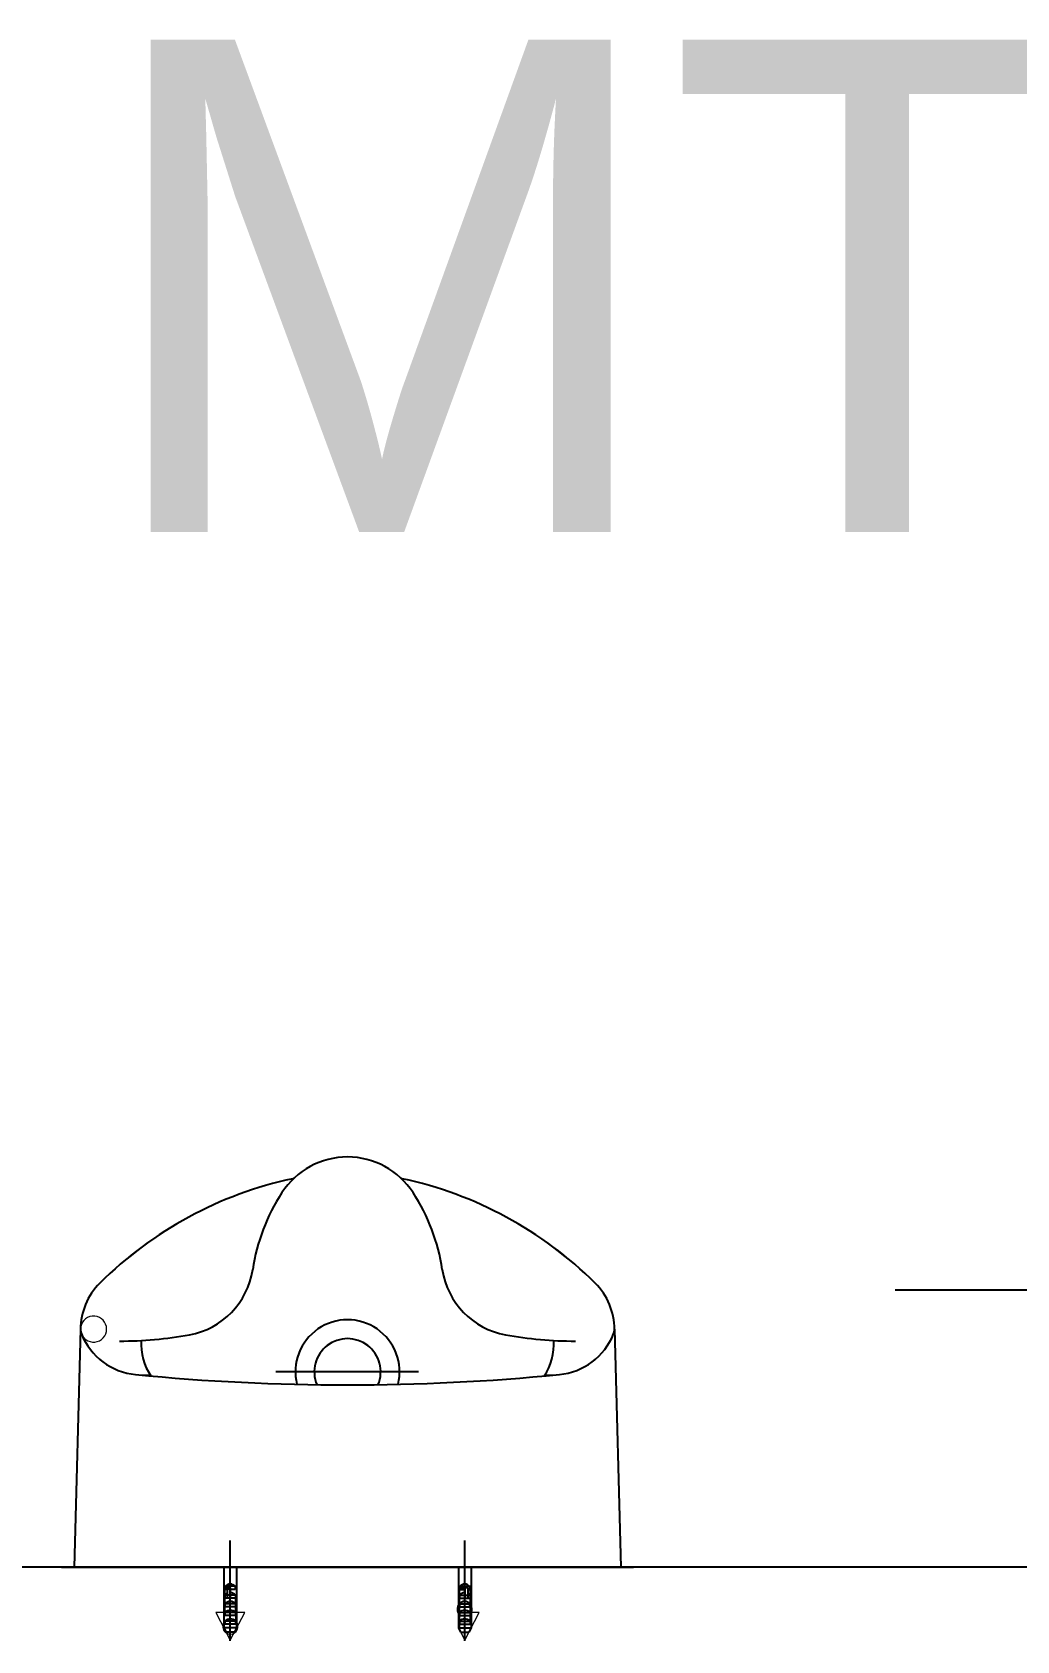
# Model space of a CAD drawing. Header units: millimetres. Extents: x 2148 to 2681, y 758 to 986.
# Drawn here: x 2190.95 to 2191.454, y 881.193 to 882.017 of the extents above; entities that cross this region are included whole.
import ezdxf

# ---------------------------------------------------------------- set-up
doc = ezdxf.new("R2010")
doc.units = ezdxf.units.MM
doc.linetypes.add('CENTER2', pattern=[28.575, 19.05, -3.175, 3.175, -3.175])
for name, color, linetype in [('0.1', 193, 'Continuous'), ('0.4', 121, 'Continuous'), ('contrucion line05', 86, 'Continuous'), ('ELAYOUT', 4, 'Continuous'), ('S_GRID LINES', 252, 'Continuous'), ('TEXT', 6, 'Continuous')]:
    doc.layers.add(name, color=color, linetype=linetype)
doc.styles.add('SWISS', font='swissl.ttf')

msp = doc.modelspace()

# ---------------------------------------------------------------- linework, layer by layer
at = {"layer": '0.1'}
for p, q in [((2190.9749163, 881.3525684, 0), (2190.9716483, 881.2306534, 0)), ((2190.9749163, 881.3525684, 0), (2190.9716483, 881.2306534, 0)), ((2191.2482476, 881.3525684, 0), (2191.2515157, 881.2306534, 0)), ((2191.2482476, 881.3525684, 0), (2191.2515157, 881.2306534, 0)), ((2191.1479078, 881.3306532, 0), (2191.0749758, 881.3306532, 0)), ((2191.1479078, 881.3306532, 0), (2191.0749758, 881.3306532, 0)), ((2190.9651655, 881.2306534, 0), (2191.2579984, 881.2306534, 0)), ((2190.9651655, 881.2306534, 0), (2191.2579984, 881.2306534, 0)), ((2191.2515157, 881.2306534, 0), (2190.9716483, 881.2306534, 0)), ((2191.2515157, 881.2306534, 0), (2190.9716483, 881.2306534, 0))]:
    msp.add_line(p, q, dxfattribs=at)
for centre, radius, start, end in [((2191.111582, 881.400653, 0.0000018), 0.0399999, 32.9579081, 147.0420919), ((2191.111582, 881.400653, 0.0000018), 0.0399999, 32.9579081, 147.0420919), ((2191.1256053, 881.2340192, 0.0000018), 0.1999995, 102.1429334, 134.7601461), ((2191.1256053, 881.2340192, 0.0000018), 0.1999995, 102.1429334, 134.7601461), ((2191.111582, 881.2991941, 0.0000018), 0.133333, 101.9264656, 102.1429334), ((2191.111582, 881.2991941, 0.0000018), 0.133333, 101.9264656, 102.1429334), ((2191.111582, 881.2991941, 0.0000018), 0.133333, 77.8570666, 78.0735344), ((2191.111582, 881.2991941, 0.0000018), 0.133333, 77.8570666, 78.0735344), ((2191.0975586, 881.2340192, 0.0000018), 0.1999995, 45.2398539, 77.8570666), ((2191.0975586, 881.2340192, 0.0000018), 0.1999995, 45.2398539, 77.8570666), ((2191.1619261, 881.3680117, 0.0000018), 0.0999997, 147.0420919, 171.3901036), ((2191.1619261, 881.3680117, 0.0000018), 0.0999997, 147.0420919, 171.3901036), ((2191.0612379, 881.3680117, 0.0000018), 0.0999997, 8.6098964, 32.9579081), ((2191.0612379, 881.3680117, 0.0000018), 0.0999997, 8.6098964, 32.9579081), ((2191.0235041, 881.3889705, 0.0000018), 0.0399999, 280.292817, 351.3901036), ((2191.0235041, 881.3889705, 0.0000018), 0.0399999, 280.292817, 351.3901036), ((2191.1996598, 881.3889705, 0.0000018), 0.0399999, 188.6098964, 259.707183), ((2191.1996598, 881.3889705, 0.0000018), 0.0399999, 188.6098964, 259.707183), ((2191.0082489, 881.3523624, 0.0000018), 0.0333332, 134.7601461, 180), ((2191.0082489, 881.3523624, 0.0000018), 0.0333332, 134.7601461, 180), ((2191.214915, 881.3523624, 0.0000018), 0.0333332, 0, 45.2398539), ((2191.214915, 881.3523624, 0.0000018), 0.0333332, 0, 45.2398539), ((2191.111582, 881.3306532, 0.0000018), 0.0266666, 346.1859408, 193.8140592), ((2191.111582, 881.3306532, 0.0000018), 0.0266666, 346.1859408, 193.8140592), ((2190.9815828, 881.3525272, 0.0000018), 0.0066666, 179.6458022, 201.7947487), ((2190.9815828, 881.3525272, 0.0000018), 0.0066666, 179.6458022, 201.7947487), ((2191.0063433, 881.3624281, 0.0000018), 0.0333332, 201.7947487, 264.4420804), ((2191.0063433, 881.3624281, 0.0000018), 0.0333332, 201.7947487, 264.4420804), ((2190.9949156, 881.5463953, 0.0000018), 0.1999995, 270, 280.292817), ((2190.9949156, 881.5463953, 0.0000018), 0.1999995, 270, 280.292817), ((2191.0359751, 881.3449253, 0.0000018), 0.0299999, 176.5994621, 213.1383205), ((2191.0359751, 881.3449253, 0.0000018), 0.0299999, 176.5994621, 213.1383205), ((2191.111582, 881.3306532, 0.0000018), 0.017, 337.3130539, 202.6869461), ((2191.111582, 881.3306532, 0.0000018), 0.017, 337.3130539, 202.6869461), ((2191.2282483, 881.5463953, 0.0000018), 0.1999995, 259.707183, 270), ((2191.2282483, 881.5463953, 0.0000018), 0.1999995, 259.707183, 270), ((2191.1871888, 881.3449253, 0.0000018), 0.0299999, 326.8616795, 3.4005379), ((2191.1871888, 881.3449253, 0.0000018), 0.0299999, 326.8616795, 3.4005379), ((2191.2168207, 881.3624281, 0.0000018), 0.0333332, 275.5579196, 338.2052513), ((2191.2168207, 881.3624281, 0.0000018), 0.0333332, 275.5579196, 338.2052513), ((2191.2415811, 881.3525272, 0.0000018), 0.0066666, 338.2052513, 0.3541978), ((2191.2415811, 881.3525272, 0.0000018), 0.0066666, 338.2052513, 0.3541978), ((2191.111582, 882.4439134, 0.0000018), 1.1199269, 264.4420804, 275.5579196), ((2191.111582, 882.4439134, 0.0000018), 1.1199269, 264.4420804, 275.5579196)]:
    msp.add_arc(centre, radius, start, end, dxfattribs=at)
at = {"layer": '0.4', "color": 193, "lineweight": 0, "ltscale": 0.5}
for p, q in [((2190.9749163, 881.3525684, 0), (2190.9716483, 881.2306534, 0)), ((2190.9749163, 881.3525684, 0), (2190.9716483, 881.2306534, 0)), ((2191.2515157, 881.2306534, 0), (2191.2482476, 881.3525684, 0)), ((2191.2515157, 881.2306534, 0), (2191.2482476, 881.3525684, 0)), ((2191.094582, 881.3306532, 0), (2191.1285819, 881.3306532, 0)), ((2191.094582, 881.3306532, 0), (2191.1285819, 881.3306532, 0)), ((2190.9716483, 881.2306534, 0), (2191.0548228, 881.2306534, 0)), ((2190.9716483, 881.2306534, 0), (2191.0548228, 881.2306534, 0)), ((2191.0548228, 881.2306534, 0), (2191.1715818, 881.2306534, 0)), ((2191.0548228, 881.2306534, 0), (2191.1715818, 881.2306534, 0)), ((2191.1748225, 881.2306534, 0), (2191.2515157, 881.2306534, 0)), ((2191.1748225, 881.2306534, 0), (2191.2515157, 881.2306534, 0))]:
    msp.add_line(p, q, dxfattribs=at)
at = {"layer": '0.4', "color": 86, "lineweight": 0, "ltscale": 0.5}
for p, q in [((2191.0548228, 881.2306534, 0), (2191.0548228, 881.2208387, 0)), ((2191.0548228, 881.202452, 0), (2191.0548228, 881.2306534, 0)), ((2191.0548228, 881.2306534, 0), (2191.0548228, 881.2208387, 0)), ((2191.0548228, 881.202452, 0), (2191.0548228, 881.2306534, 0)), ((2191.1715818, 881.2306534, 0), (2191.1715818, 881.2130609, 0)), ((2191.1715818, 881.2306534, 0), (2191.1715818, 881.2130609, 0)), ((2191.1748225, 881.2113409, 0), (2191.1748225, 881.2306534, 0)), ((2191.1748225, 881.2113409, 0), (2191.1748225, 881.2306534, 0)), ((2191.0482662, 881.219172, 0), (2191.0483414, 881.219172, 0)), ((2191.0482662, 881.219172, 0), (2191.0483414, 881.219172, 0)), ((2191.0483414, 881.219172, 0), (2191.0483414, 881.2176644, 0)), ((2191.0483414, 881.219172, 0), (2191.0483414, 881.2176644, 0)), ((2191.0540821, 881.219172, 0), (2191.0488506, 881.219172, 0)), ((2191.0488506, 881.219172, 0), (2191.0488506, 881.2058387, 0)), ((2191.0540821, 881.219172, 0), (2191.0488506, 881.219172, 0)), ((2191.0488506, 881.219172, 0), (2191.0488506, 881.2058387, 0)), ((2191.050008, 881.2208387, 0), (2191.0490821, 881.2208387, 0)), ((2191.0490821, 881.2200998, 0), (2191.0490821, 881.2208387, 0)), ((2191.0490821, 881.2208387, 0), (2191.050008, 881.2208387, 0)), ((2191.050008, 881.2208387, 0), (2191.0490821, 881.2208387, 0)), ((2191.0490821, 881.2200998, 0), (2191.0490821, 881.2208387, 0)), ((2191.0490821, 881.2208387, 0), (2191.050008, 881.2208387, 0)), ((2191.0515821, 881.2200998, 0), (2191.0490821, 881.2200998, 0)), ((2191.0515821, 881.2200998, 0), (2191.0490821, 881.2200998, 0)), ((2191.050008, 881.2215593, 0), (2191.050008, 881.2208387, 0)), ((2191.050008, 881.2215593, 0), (2191.050008, 881.2208387, 0)), ((2191.050008, 881.2208387, 0), (2191.050008, 881.2200998, 0)), ((2191.050008, 881.2208387, 0), (2191.050008, 881.2200998, 0)), ((2191.050008, 881.2200998, 0), (2191.0515821, 881.2200998, 0)), ((2191.050008, 881.2200998, 0), (2191.0515821, 881.2200998, 0)), ((2191.0515821, 881.2200998, 0), (2191.0515821, 881.219172, 0)), ((2191.0515821, 881.219172, 0), (2191.0515821, 881.2200998, 0)), ((2191.0515821, 881.2200998, 0), (2191.0515821, 881.219172, 0)), ((2191.0515821, 881.219172, 0), (2191.0515821, 881.2200998, 0)), ((2191.0543136, 881.2163942, 0), (2191.0515821, 881.2163942, 0)), ((2191.0515821, 881.2163942, 0), (2191.0515821, 881.2075054, 0)), ((2191.0543136, 881.2163942, 0), (2191.0515821, 881.2163942, 0)), ((2191.0515821, 881.2163942, 0), (2191.0515821, 881.2075054, 0)), ((2191.0548228, 881.2208387, 0), (2191.0540821, 881.2208387, 0)), ((2191.0540821, 881.2208387, 0), (2191.0540821, 881.219172, 0)), ((2191.0548228, 881.2208387, 0), (2191.0540821, 881.2208387, 0)), ((2191.0540821, 881.2208387, 0), (2191.0540821, 881.219172, 0)), ((2191.0543136, 881.2075054, 0), (2191.0543136, 881.2163942, 0)), ((2191.0543136, 881.2075054, 0), (2191.0543136, 881.2163942, 0)), ((2191.1682659, 881.219172, 0), (2191.1683411, 881.219172, 0)), ((2191.1682659, 881.219172, 0), (2191.1683411, 881.219172, 0)), ((2191.1683411, 881.219172, 0), (2191.1683411, 881.2176644, 0)), ((2191.1683411, 881.219172, 0), (2191.1683411, 881.2176644, 0)), ((2191.1743133, 881.2208387, 0), (2191.1688503, 881.2208387, 0)), ((2191.1688503, 881.2208387, 0), (2191.1688503, 881.2013943, 0)), ((2191.1743133, 881.2208387, 0), (2191.1688503, 881.2208387, 0)), ((2191.1688503, 881.2208387, 0), (2191.1688503, 881.2013943, 0)), ((2191.1688503, 881.2147276, 0), (2191.1688503, 881.2200998, 0)), ((2191.1688503, 881.2200998, 0), (2191.1715818, 881.2200998, 0)), ((2191.1688503, 881.2147276, 0), (2191.1688503, 881.2200998, 0)), ((2191.1688503, 881.2200998, 0), (2191.1715818, 881.2200998, 0)), ((2191.1715818, 881.2163942, 0), (2191.1688503, 881.2163942, 0)), ((2191.1715818, 881.2163942, 0), (2191.1688503, 881.2163942, 0)), ((2191.1715818, 881.2147276, 0), (2191.1688503, 881.2147276, 0)), ((2191.1715818, 881.2147276, 0), (2191.1688503, 881.2147276, 0)), ((2191.1715818, 881.2208387, 0), (2191.1690818, 881.2208387, 0)), ((2191.1715818, 881.2208387, 0), (2191.1690818, 881.2208387, 0)), ((2191.1690818, 881.219172, 0), (2191.1715818, 881.219172, 0)), ((2191.1690818, 881.2166026, 0), (2191.1690818, 881.219172, 0)), ((2191.1690818, 881.219172, 0), (2191.1715818, 881.219172, 0)), ((2191.1690818, 881.2166026, 0), (2191.1690818, 881.219172, 0)), ((2191.1715818, 881.2219498, 0), (2191.1715818, 881.2208387, 0)), ((2191.1715818, 881.2219498, 0), (2191.1715818, 881.2208387, 0)), ((2191.1715818, 881.2200998, 0), (2191.1715818, 881.2147276, 0)), ((2191.1715818, 881.2200998, 0), (2191.1715818, 881.2147276, 0)), ((2191.1715818, 881.219172, 0), (2191.1715818, 881.2175053, 0)), ((2191.1715818, 881.219172, 0), (2191.1715818, 881.2175053, 0)), ((2191.1715818, 881.2175053, 0), (2191.1715818, 881.2163942, 0)), ((2191.1715818, 881.2175053, 0), (2191.1715818, 881.2163942, 0)), ((2191.1743133, 881.2119498, 0), (2191.1743133, 881.2208387, 0)), ((2191.1743133, 881.2119498, 0), (2191.1743133, 881.2208387, 0)), ((2191.0515821, 881.2075054, 0), (2191.044194, 881.2075054, 0)), ((2191.044194, 881.2075054, 0), (2191.0515821, 881.1933202, 0)), ((2191.0515821, 881.2075054, 0), (2191.044194, 881.2075054, 0)), ((2191.044194, 881.2075054, 0), (2191.0515821, 881.1933202, 0)), ((2191.0480306, 881.2119498, 0), (2191.0488506, 881.2119498, 0)), ((2191.0480306, 881.2119498, 0), (2191.0488506, 881.2119498, 0)), ((2191.0488506, 881.2119498, 0), (2191.0488506, 881.2107905, 0)), ((2191.0488506, 881.2119498, 0), (2191.0488506, 881.2107905, 0)), ((2191.0488506, 881.2119498, 0), (2191.0488506, 881.2107905, 0)), ((2191.0488506, 881.2119498, 0), (2191.0488506, 881.2107905, 0)), ((2191.0488506, 881.2058387, 0), (2191.0543136, 881.2058387, 0)), ((2191.0488506, 881.2058387, 0), (2191.0543136, 881.2058387, 0)), ((2191.0515821, 881.1933202, 0), (2191.0589702, 881.2075054, 0)), ((2191.0515821, 881.1933202, 0), (2191.0589702, 881.2075054, 0)), ((2191.0589702, 881.2075054, 0), (2191.0543136, 881.2075054, 0)), ((2191.0589702, 881.2075054, 0), (2191.0543136, 881.2075054, 0)), ((2191.0543136, 881.2058387, 0), (2191.0543136, 881.2030609, 0)), ((2191.0543136, 881.2058387, 0), (2191.0543136, 881.2030609, 0)), ((2191.1688503, 881.206346, 0), (2191.1688503, 881.1995424, 0)), ((2191.1688503, 881.206346, 0), (2191.1688503, 881.1995424, 0)), ((2191.1715818, 881.1933202, 0), (2191.1789699, 881.2075054, 0)), ((2191.1715818, 881.1933202, 0), (2191.1789699, 881.2075054, 0)), ((2191.1740818, 881.2102831, 0), (2191.1740818, 881.2119498, 0)), ((2191.1740818, 881.2119498, 0), (2191.1743133, 881.2119498, 0)), ((2191.1740818, 881.2102831, 0), (2191.1740818, 881.2119498, 0)), ((2191.1740818, 881.2119498, 0), (2191.1743133, 881.2119498, 0)), ((2191.1743133, 881.2102831, 0), (2191.1740818, 881.2102831, 0)), ((2191.1743133, 881.2102831, 0), (2191.1740818, 881.2102831, 0)), ((2191.1743133, 881.2013943, 0), (2191.1743133, 881.2119498, 0)), ((2191.1743133, 881.2119498, 0), (2191.1743133, 881.2102831, 0)), ((2191.1743133, 881.2013943, 0), (2191.1743133, 881.2119498, 0)), ((2191.1743133, 881.2119498, 0), (2191.1743133, 881.2102831, 0)), ((2191.1789699, 881.2075054, 0), (2191.1751334, 881.2075054, 0)), ((2191.1789699, 881.2075054, 0), (2191.1751334, 881.2075054, 0)), ((2191.0488506, 881.2030609, 0), (2191.0515821, 881.2030609, 0)), ((2191.0488506, 881.2019016, 0), (2191.0488506, 881.2030609, 0)), ((2191.0488506, 881.2030609, 0), (2191.0515821, 881.2030609, 0)), ((2191.0488506, 881.2019016, 0), (2191.0488506, 881.2030609, 0)), ((2191.0515821, 881.2013943, 0), (2191.0494939, 881.2013943, 0)), ((2191.0515821, 881.2013943, 0), (2191.0494939, 881.2013943, 0)), ((2191.0515821, 881.2030609, 0), (2191.0515821, 881.2013943, 0)), ((2191.0515821, 881.2030609, 0), (2191.0515821, 881.2013943, 0)), ((2191.1688503, 881.1995424, 0), (2191.1683411, 881.1995424, 0)), ((2191.1683411, 881.1995424, 0), (2191.1715818, 881.1933202, 0)), ((2191.1688503, 881.1995424, 0), (2191.1683411, 881.1995424, 0)), ((2191.1683411, 881.1995424, 0), (2191.1715818, 881.1933202, 0)), ((2191.1688503, 881.2030609, 0), (2191.1688503, 881.2019016, 0)), ((2191.1688503, 881.2030609, 0), (2191.1688503, 881.2019016, 0)), ((2191.1688503, 881.2013943, 0), (2191.1743133, 881.2013943, 0)), ((2191.1688503, 881.2013943, 0), (2191.1743133, 881.2013943, 0))]:
    msp.add_line(p, q, dxfattribs=at)
at = {"layer": '0.4', "color": 193, "lineweight": 0, "ltscale": 0.5}
for centre, radius, start, end in [((2191.111582, 881.400653, 0.0000018), 0.0399999, 46.4614206, 133.5385794), ((2191.111582, 881.400653, 0.0000018), 0.0399999, 46.4614206, 133.5385794), ((2191.1256053, 881.2340192, 0.0000018), 0.1999995, 101.9984735, 134.7601461), ((2191.1256053, 881.2340192, 0.0000018), 0.1999995, 101.9984735, 134.7601461), ((2191.0975586, 881.2340192, 0.0000018), 0.1999995, 45.2398539, 78.0015265), ((2191.0975586, 881.2340192, 0.0000018), 0.1999995, 45.2398539, 78.0015265), ((2191.0082489, 881.3523624, 0.0000018), 0.0333332, 134.7601461, 179.6458022), ((2191.0082489, 881.3523624, 0.0000018), 0.0333332, 134.7601461, 179.6458022), ((2191.214915, 881.3523624, 0.0000018), 0.0333332, 0.3541978, 45.2398539), ((2191.214915, 881.3523624, 0.0000018), 0.0333332, 0.3541978, 45.2398539), ((2190.9815828, 881.3525272, 0.0000018), 0.0066666, 201.7947487, 180), ((2190.9815828, 881.3525272, 0.0000018), 0.0066666, 201.7947487, 180), ((2191.111582, 881.3306532, 0.0000018), 0.0266666, 346.1859408, 193.8140592), ((2191.111582, 881.3306532, 0.0000018), 0.0266666, 346.1859408, 193.8140592), ((2190.9815828, 881.3525272, 0.0000018), 0.0066666, 180, 201.7947487), ((2190.9815828, 881.3525272, 0.0000018), 0.0066666, 180, 201.7947487), ((2191.0063433, 881.3624281, 0.0000018), 0.0333332, 201.7947487, 276.8931763), ((2191.0063433, 881.3624281, 0.0000018), 0.0333332, 201.7947487, 264.4420804), ((2191.0063433, 881.3624281, 0.0000018), 0.0333332, 201.7947487, 276.8931763), ((2191.0063433, 881.3624281, 0.0000018), 0.0333332, 201.7947487, 264.4420804), ((2191.111582, 881.3306532, 0.0000018), 0.017, 0, 180), ((2191.111582, 881.3306532, 0.0000018), 0.017, 0, 180), ((2191.2168207, 881.3624281, 0.0000018), 0.0333332, 263.1068237, 338.2052513), ((2191.2168207, 881.3624281, 0.0000018), 0.0333332, 263.1068237, 338.2052513), ((2191.2168207, 881.3624281, 0.0000018), 0.0333332, 275.5579196, 338.2052513), ((2191.2168207, 881.3624281, 0.0000018), 0.0333332, 275.5579196, 338.2052513), ((2191.2415811, 881.3525272, 0.0000018), 0.0066666, 338.2052513, 0.3541978), ((2191.2415811, 881.3525272, 0.0000018), 0.0066666, 338.2052513, 0.3541978), ((2191.2415811, 881.3525272, 0.0000018), 0.0066666, 338.2052513, 0.3541978), ((2191.2415811, 881.3525272, 0.0000018), 0.0066666, 338.2052513, 0.3541978), ((2191.111582, 882.4439134, 0.0000018), 1.1199269, 264.4420804, 275.5579196), ((2191.111582, 882.4439134, 0.0000018), 1.1199269, 264.4420804, 275.5579196), ((2191.0359751, 881.3449253, 0.0000018), 0.0299999, 211.3089606, 213.1383205), ((2191.0359751, 881.3449253, 0.0000018), 0.0299999, 211.3089606, 213.1383205), ((2191.1871888, 881.3449253, 0.0000018), 0.0299999, 326.8616795, 328.6910394), ((2191.1871888, 881.3449253, 0.0000018), 0.0299999, 326.8616795, 328.6910394), ((2191.111582, 882.4439134, 0.0000018), 1.1199269, 264.8397862, 268.6750716), ((2191.111582, 882.4439134, 0.0000018), 1.1199269, 264.8397862, 268.6750716), ((2191.111582, 882.4439134, 0.0000018), 1.1199269, 271.3249284, 275.1602138), ((2191.111582, 882.4439134, 0.0000018), 1.1199269, 271.3249284, 275.1602138)]:
    msp.add_arc(centre, radius, start, end, dxfattribs=at)
at = {"layer": '0.4', "color": 86, "lineweight": 0, "ltscale": 0.5}
for centre, radius, start, end in [((2191.0515821, 881.2185817, 0.0000018), 0.003368, 169.9063431, 195.8039305), ((2191.0515821, 881.2185817, 0.0000018), 0.003368, 169.9063431, 195.8039305), ((2191.0515821, 881.2185817, 0.0000018), 0.003368, 117.8626725, 137.9249779), ((2191.0515821, 881.2185817, 0.0000018), 0.003368, 117.8626725, 137.9249779), ((2191.1715818, 881.2185817, 0.0000018), 0.003368, 169.9063431, 195.8039305), ((2191.1715818, 881.2185817, 0.0000018), 0.003368, 169.9063431, 195.8039305), ((2191.1715818, 881.2135923, 0.0000018), 0.003913, 90, 134.2709838), ((2191.1715818, 881.2135923, 0.0000018), 0.003913, 90, 134.2709838), ((2191.1715818, 881.2185817, 0.0000018), 0.003368, 90, 137.9249779), ((2191.1715818, 881.2185817, 0.0000018), 0.003368, 90, 137.9249779), ((2191.1715818, 881.2135923, 0.0000018), 0.003913, 90, 129.7095265), ((2191.1715818, 881.2135923, 0.0000018), 0.003913, 90, 129.7095265), ((2191.0515821, 881.2135923, 0.0000018), 0.003913, 204.8199603, 225.7290162), ((2191.0515821, 881.2135923, 0.0000018), 0.003913, 204.8199603, 225.7290162), ((2191.0515821, 881.2091479, 0.0000018), 0.003913, 134.2709838, 145.3955746), ((2191.0515821, 881.2091479, 0.0000018), 0.003913, 134.2709838, 145.3955746), ((2191.0515821, 881.2135923, 0.0000018), 0.003913, 214.6044254, 225.7290162), ((2191.0515821, 881.2135923, 0.0000018), 0.003913, 214.6044254, 225.7290162), ((2191.1715818, 881.2091479, 0.0000018), 0.003913, 90, 225.7290162), ((2191.1715818, 881.2091479, 0.0000018), 0.003913, 90, 225.7290162), ((2191.1715818, 881.2091479, 0.0000018), 0.003913, 335.1800397, 34.0859104), ((2191.1715818, 881.2091479, 0.0000018), 0.003913, 335.1800397, 34.0859104), ((2191.0515821, 881.200259, 0.0000018), 0.003913, 45.7290162, 34.0859104), ((2191.0515821, 881.200259, 0.0000018), 0.003913, 45.7290162, 34.0859104), ((2191.0515821, 881.2047035, 0.0000018), 0.003913, 225.7290162, 237.7468831), ((2191.0515821, 881.2047035, 0.0000018), 0.003913, 225.7290162, 237.7468831), ((2191.1715818, 881.200259, 0.0000018), 0.003913, 134.2709838, 145.3955746), ((2191.1715818, 881.200259, 0.0000018), 0.003913, 134.2709838, 145.3955746), ((2191.1715818, 881.2047035, 0.0000018), 0.003913, 214.6044254, 225.7290162), ((2191.1715818, 881.2047035, 0.0000018), 0.003913, 214.6044254, 225.7290162)]:
    msp.add_arc(centre, radius, start, end, dxfattribs=at)
at = {"layer": 'contrucion line05', "ltscale": 0.5}
for p, q in [((2191.0515821, 881.1929383, 0), (2191.0515821, 881.2442379, 0)), ((2191.0515821, 881.1929383, 0), (2191.0515821, 881.2442379, 0)), ((2191.0515821, 881.1929383, 0), (2191.0515821, 881.2442379, 0)), ((2191.0515821, 881.1929383, 0), (2191.0515821, 881.2442379, 0)), ((2191.1715818, 881.2160909, 0), (2191.1715818, 881.2442379, 0)), ((2191.1715818, 881.1929383, 0), (2191.1715818, 881.2442379, 0)), ((2191.1715818, 881.1929383, 0), (2191.1715818, 881.2442379, 0)), ((2191.1715818, 881.2160909, 0), (2191.1715818, 881.2442379, 0)), ((2191.1715818, 881.1929383, 0), (2191.1715818, 881.2442379, 0)), ((2191.1715818, 881.1929383, 0), (2191.1715818, 881.2442379, 0)), ((2191.0483414, 881.2306534, 0), (2191.0483414, 881.1995424, 0)), ((2191.0483414, 881.2306534, 0), (2191.0483414, 881.1995424, 0)), ((2191.0548228, 881.2306534, 0), (2191.0548228, 881.1995424, 0)), ((2191.0548228, 881.2306534, 0), (2191.0548228, 881.1995424, 0)), ((2191.1683411, 881.2306534, 0), (2191.1683411, 881.1995424, 0)), ((2191.1683411, 881.2306534, 0), (2191.1683411, 881.1995424, 0)), ((2191.1748225, 881.2306534, 0), (2191.1748225, 881.1995424, 0)), ((2191.1748225, 881.2306534, 0), (2191.1748225, 881.1995424, 0)), ((2191.0543136, 881.2163942, 0), (2191.0488506, 881.2163942, 0)), ((2191.0488506, 881.2163942, 0), (2191.0488506, 881.2147276, 0)), ((2191.0543136, 881.2163942, 0), (2191.0488506, 881.2163942, 0)), ((2191.0488506, 881.2163942, 0), (2191.0488506, 881.2147276, 0)), ((2191.0543136, 881.2147276, 0), (2191.0488506, 881.2147276, 0)), ((2191.0543136, 881.2147276, 0), (2191.0488506, 881.2147276, 0)), ((2191.0515821, 881.2208387, 0), (2191.0490821, 881.2208387, 0)), ((2191.0490821, 881.2208387, 0), (2191.0490821, 881.219172, 0)), ((2191.0515821, 881.2208387, 0), (2191.0490821, 881.2208387, 0)), ((2191.0490821, 881.2208387, 0), (2191.0490821, 881.219172, 0)), ((2191.050008, 881.219172, 0), (2191.0490821, 881.219172, 0)), ((2191.050008, 881.219172, 0), (2191.0490821, 881.219172, 0)), ((2191.050008, 881.2200998, 0), (2191.0515821, 881.2200998, 0)), ((2191.050008, 881.2200998, 0), (2191.050008, 881.2147276, 0)), ((2191.050008, 881.2200998, 0), (2191.0515821, 881.2200998, 0)), ((2191.050008, 881.2200998, 0), (2191.050008, 881.2147276, 0)), ((2191.0540821, 881.2208387, 0), (2191.0515821, 881.2208387, 0)), ((2191.0540821, 881.2208387, 0), (2191.0515821, 881.2208387, 0)), ((2191.0515821, 881.2200998, 0), (2191.0515821, 881.2147276, 0)), ((2191.0515821, 881.2200998, 0), (2191.0515821, 881.2147276, 0)), ((2191.0515821, 881.2200998, 0), (2191.0515821, 881.2147276, 0)), ((2191.0515821, 881.2200998, 0), (2191.0515821, 881.2147276, 0)), ((2191.0540821, 881.219172, 0), (2191.0515821, 881.219172, 0)), ((2191.0540821, 881.219172, 0), (2191.0515821, 881.219172, 0)), ((2191.0540821, 881.2208387, 0), (2191.0540821, 881.219172, 0)), ((2191.0540821, 881.2208387, 0), (2191.0540821, 881.219172, 0)), ((2191.0543136, 881.2163942, 0), (2191.0543136, 881.2147276, 0)), ((2191.0543136, 881.2163942, 0), (2191.0543136, 881.2147276, 0)), ((2191.1688503, 881.2163942, 0), (2191.1688503, 881.2147276, 0)), ((2191.1688503, 881.2163942, 0), (2191.1743133, 881.2163942, 0)), ((2191.1688503, 881.2163942, 0), (2191.1688503, 881.2147276, 0)), ((2191.1688503, 881.2163942, 0), (2191.1743133, 881.2163942, 0)), ((2191.1688503, 881.2147276, 0), (2191.1743133, 881.2147276, 0)), ((2191.1688503, 881.2147276, 0), (2191.1743133, 881.2147276, 0)), ((2191.1690818, 881.2208387, 0), (2191.1690818, 881.219172, 0)), ((2191.1690818, 881.2208387, 0), (2191.1715818, 881.2208387, 0)), ((2191.1690818, 881.2208387, 0), (2191.1690818, 881.219172, 0)), ((2191.1690818, 881.2208387, 0), (2191.1715818, 881.2208387, 0)), ((2191.1690818, 881.219172, 0), (2191.1715818, 881.219172, 0)), ((2191.1690818, 881.219172, 0), (2191.1715818, 881.219172, 0)), ((2191.1715818, 881.2208387, 0), (2191.1740818, 881.2208387, 0)), ((2191.1715818, 881.2208387, 0), (2191.1740818, 881.2208387, 0)), ((2191.1715818, 881.2200998, 0), (2191.1715818, 881.2147276, 0)), ((2191.1715818, 881.2200998, 0), (2191.1715818, 881.2147276, 0)), ((2191.1731559, 881.2200998, 0), (2191.1715818, 881.2200998, 0)), ((2191.1715818, 881.2200998, 0), (2191.1715818, 881.2147276, 0)), ((2191.1715818, 881.2200998, 0), (2191.1715818, 881.2147276, 0)), ((2191.1731559, 881.2200998, 0), (2191.1715818, 881.2200998, 0)), ((2191.1731559, 881.2200998, 0), (2191.1731559, 881.2147276, 0)), ((2191.1731559, 881.2200998, 0), (2191.1731559, 881.2147276, 0)), ((2191.1731559, 881.219172, 0), (2191.1740818, 881.219172, 0)), ((2191.1731559, 881.219172, 0), (2191.1740818, 881.219172, 0)), ((2191.1740818, 881.2208387, 0), (2191.1740818, 881.219172, 0)), ((2191.1740818, 881.2208387, 0), (2191.1740818, 881.219172, 0)), ((2191.1743133, 881.2163942, 0), (2191.1743133, 881.2147276, 0)), ((2191.1743133, 881.2163942, 0), (2191.1743133, 881.2147276, 0)), ((2191.0488506, 881.2119498, 0), (2191.0488506, 881.2102831, 0)), ((2191.0543136, 881.2119498, 0), (2191.0488506, 881.2119498, 0)), ((2191.0488506, 881.2119498, 0), (2191.0488506, 881.2102831, 0)), ((2191.0543136, 881.2119498, 0), (2191.0488506, 881.2119498, 0)), ((2191.0543136, 881.2102831, 0), (2191.0488506, 881.2102831, 0)), ((2191.0543136, 881.2102831, 0), (2191.0488506, 881.2102831, 0)), ((2191.0488506, 881.2075054, 0), (2191.0488506, 881.2058387, 0)), ((2191.0543136, 881.2075054, 0), (2191.0488506, 881.2075054, 0)), ((2191.0488506, 881.2075054, 0), (2191.0488506, 881.2058387, 0)), ((2191.0543136, 881.2075054, 0), (2191.0488506, 881.2075054, 0)), ((2191.0543136, 881.2058387, 0), (2191.0488506, 881.2058387, 0)), ((2191.0543136, 881.2058387, 0), (2191.0488506, 881.2058387, 0)), ((2191.0543136, 881.2119498, 0), (2191.0543136, 881.2102831, 0)), ((2191.0543136, 881.2119498, 0), (2191.0543136, 881.2102831, 0)), ((2191.0543136, 881.2075054, 0), (2191.0543136, 881.2058387, 0)), ((2191.0543136, 881.2075054, 0), (2191.0543136, 881.2058387, 0)), ((2191.1688503, 881.2119498, 0), (2191.1743133, 881.2119498, 0)), ((2191.1688503, 881.2119498, 0), (2191.1688503, 881.2102831, 0)), ((2191.1688503, 881.2119498, 0), (2191.1743133, 881.2119498, 0)), ((2191.1688503, 881.2119498, 0), (2191.1688503, 881.2102831, 0)), ((2191.1688503, 881.2102831, 0), (2191.1743133, 881.2102831, 0)), ((2191.1688503, 881.2102831, 0), (2191.1743133, 881.2102831, 0)), ((2191.1688503, 881.2075054, 0), (2191.1743133, 881.2075054, 0)), ((2191.1688503, 881.2075054, 0), (2191.1688503, 881.2058387, 0)), ((2191.1688503, 881.2075054, 0), (2191.1743133, 881.2075054, 0)), ((2191.1688503, 881.2075054, 0), (2191.1688503, 881.2058387, 0)), ((2191.1688503, 881.2058387, 0), (2191.1743133, 881.2058387, 0)), ((2191.1688503, 881.2058387, 0), (2191.1743133, 881.2058387, 0)), ((2191.1743133, 881.2119498, 0), (2191.1743133, 881.2102831, 0)), ((2191.1743133, 881.2119498, 0), (2191.1743133, 881.2102831, 0)), ((2191.1743133, 881.2075054, 0), (2191.1743133, 881.2058387, 0)), ((2191.1743133, 881.2075054, 0), (2191.1743133, 881.2058387, 0)), ((2191.0483414, 881.1995424, 0), (2191.0494988, 881.1973202, 0)), ((2191.0548228, 881.1995424, 0), (2191.0483414, 881.1995424, 0)), ((2191.0483414, 881.1995424, 0), (2191.0494988, 881.1973202, 0)), ((2191.0548228, 881.1995424, 0), (2191.0483414, 881.1995424, 0)), ((2191.0488506, 881.2030609, 0), (2191.0488506, 881.2013943, 0)), ((2191.0543136, 881.2030609, 0), (2191.0488506, 881.2030609, 0)), ((2191.0488506, 881.2030609, 0), (2191.0488506, 881.2013943, 0)), ((2191.0543136, 881.2030609, 0), (2191.0488506, 881.2030609, 0)), ((2191.0543136, 881.2013943, 0), (2191.0488506, 881.2013943, 0)), ((2191.0543136, 881.2013943, 0), (2191.0488506, 881.2013943, 0)), ((2191.0536654, 881.1973202, 0), (2191.0494988, 881.1973202, 0)), ((2191.0536654, 881.1973202, 0), (2191.0494988, 881.1973202, 0)), ((2191.0548228, 881.1995424, 0), (2191.0536654, 881.1973202, 0)), ((2191.0548228, 881.1995424, 0), (2191.0536654, 881.1973202, 0)), ((2191.0543136, 881.2030609, 0), (2191.0543136, 881.2013943, 0)), ((2191.0543136, 881.2030609, 0), (2191.0543136, 881.2013943, 0)), ((2191.1683411, 881.1995424, 0), (2191.1748225, 881.1995424, 0)), ((2191.1683411, 881.1995424, 0), (2191.1694985, 881.1973202, 0)), ((2191.1683411, 881.1995424, 0), (2191.1748225, 881.1995424, 0)), ((2191.1683411, 881.1995424, 0), (2191.1694985, 881.1973202, 0)), ((2191.1688503, 881.2030609, 0), (2191.1743133, 881.2030609, 0)), ((2191.1688503, 881.2030609, 0), (2191.1688503, 881.2013943, 0)), ((2191.1688503, 881.2030609, 0), (2191.1743133, 881.2030609, 0)), ((2191.1688503, 881.2030609, 0), (2191.1688503, 881.2013943, 0)), ((2191.1688503, 881.2013943, 0), (2191.1743133, 881.2013943, 0)), ((2191.1688503, 881.2013943, 0), (2191.1743133, 881.2013943, 0)), ((2191.1694985, 881.1973202, 0), (2191.1736651, 881.1973202, 0)), ((2191.1694985, 881.1973202, 0), (2191.1736651, 881.1973202, 0)), ((2191.1748225, 881.1995424, 0), (2191.1736651, 881.1973202, 0)), ((2191.1748225, 881.1995424, 0), (2191.1736651, 881.1973202, 0)), ((2191.1743133, 881.2030609, 0), (2191.1743133, 881.2013943, 0)), ((2191.1743133, 881.2030609, 0), (2191.1743133, 881.2013943, 0))]:
    msp.add_line(p, q, dxfattribs=at)
for centre, radius, start, end in [((2191.0515821, 881.2135923, 0.0000018), 0.003913, 113.7200192, 134.2709838), ((2191.0515821, 881.2135923, 0.0000018), 0.003913, 113.7200192, 134.2709838), ((2191.0515821, 881.2185817, 0.0000018), 0.003368, 90, 137.9249779), ((2191.0515821, 881.2185817, 0.0000018), 0.003368, 90, 137.9249779), ((2191.0515821, 881.2185817, 0.0000018), 0.003368, 42.0750221, 90), ((2191.0515821, 881.2185817, 0.0000018), 0.003368, 42.0750221, 90), ((2191.0515821, 881.2135923, 0.0000018), 0.003913, 45.7290162, 90), ((2191.0515821, 881.2135923, 0.0000018), 0.003913, 45.7290162, 90), ((2191.1715818, 881.2135923, 0.0000018), 0.003913, 90, 134.2709838), ((2191.1715818, 881.2135923, 0.0000018), 0.003913, 90, 134.2709838), ((2191.1715818, 881.2185817, 0.0000018), 0.003368, 90, 137.9249779), ((2191.1715818, 881.2185817, 0.0000018), 0.003368, 90, 137.9249779), ((2191.1715818, 881.2185817, 0.0000018), 0.003368, 42.0750221, 90), ((2191.1715818, 881.2185817, 0.0000018), 0.003368, 42.0750221, 90), ((2191.1715818, 881.2135923, 0.0000018), 0.003913, 45.7290162, 66.2799808), ((2191.1715818, 881.2135923, 0.0000018), 0.003913, 45.7290162, 66.2799808), ((2191.0515821, 881.2091479, 0.0000018), 0.003913, 45.7290162, 134.2709838), ((2191.0515821, 881.2091479, 0.0000018), 0.003913, 45.7290162, 134.2709838), ((2191.0515821, 881.2047035, 0.0000018), 0.003913, 45.7290162, 134.2709838), ((2191.0515821, 881.2047035, 0.0000018), 0.003913, 45.7290162, 134.2709838), ((2191.1715818, 881.2091479, 0.0000018), 0.003913, 45.7290162, 134.2709838), ((2191.1715818, 881.2091479, 0.0000018), 0.003913, 45.7290162, 134.2709838), ((2191.1715818, 881.2047035, 0.0000018), 0.003913, 45.7290162, 134.2709838), ((2191.1715818, 881.2047035, 0.0000018), 0.003913, 45.7290162, 134.2709838), ((2191.0515821, 881.200259, 0.0000018), 0.003913, 45.7290162, 134.2709838), ((2191.0515821, 881.200259, 0.0000018), 0.003913, 45.7290162, 134.2709838), ((2191.1715818, 881.200259, 0.0000018), 0.003913, 45.7290162, 134.2709838), ((2191.1715818, 881.200259, 0.0000018), 0.003913, 45.7290162, 134.2709838)]:
    msp.add_arc(centre, radius, start, end, dxfattribs=at)
at = {"layer": 'ELAYOUT', "ltscale": 10}
msp.add_line((2192.7674977, 881.2306534, 0), (2189.9767106, 881.2306534, 0), dxfattribs=at)
at = {"layer": 'S_GRID LINES', "linetype": 'CENTER2', "ltscale": 0.2}
for p, q in [((2179.9619836, 881.3725565), (2206.0731711, 881.3725565, 0)), ((2179.9619836, 881.3725565, 0), (2213.9491992, 881.3725565, 0))]:
    msp.add_line(p, q, dxfattribs=at)

# ---------------------------------------------------------------- texts
at = {"layer": 'TEXT', "style": 'SWISS', "text_generation_flag": 6}
msp.add_text('MT-1C', height=0.2521511, rotation=180, dxfattribs=at).set_placement((2190.9818575, 881.7606242, 0.0000018))

doc.saveas('drawing.dxf')
